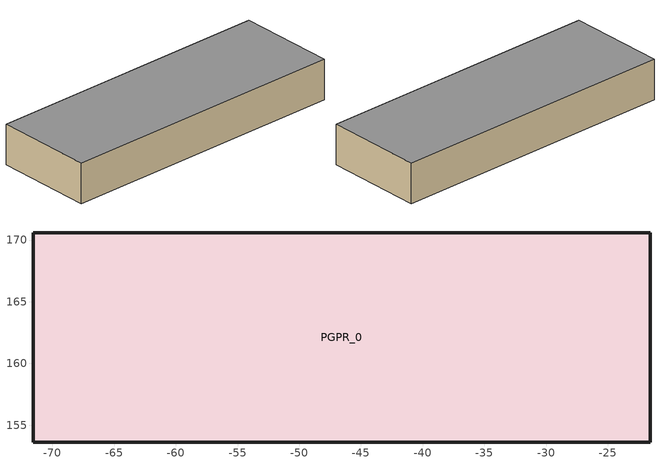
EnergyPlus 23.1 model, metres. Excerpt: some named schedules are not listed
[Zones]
PGPR_0
 floor ground (PGPR_0:f4UnderGroundSlabCF): -71.58,153.61 -71.58,170.61 -21.58,170.61 -21.58,153.61 z-8.68
 floor ground (PGPR_0:f5UnderGroundSlabCF): -71.58,153.61 -21.58,153.61 -21.58,170.61 -71.58,170.61 z-1.68
 wall ground (PGPR_0:f0UnderGroundWallCF): -71.58,153.61 -21.58,153.61 z-8.68:-1.68
 wall ground (PGPR_0:f1UnderGroundWallCF): -21.58,153.61 -21.58,170.61 z-8.68:-1.68
 wall ground (PGPR_0:f2UnderGroundWallCF): -21.58,170.61 -71.58,170.61 z-8.68:-1.68
 wall ground (PGPR_0:f3UnderGroundWallCF): -71.58,170.61 -71.58,153.61 z-8.68:-1.68
[Site:GroundTemperature:BuildingSurface]
18, 18, 18, 18, 18, 18, 18, 18, 18, 18, 18, 18
[Site:GroundReflectance]
0.2, 0.2, 0.2, 0.2, 0.2, 0.2, 0.2, 0.2, 0.2, 0.2, 0.2, 0.2
[Site:GroundReflectance:SnowModifier]
1, 1
[Site:WeatherStation]
Wind Sensor Height Above Ground {m}=10; Wind Speed Profile Exponent=0.22; Wind Speed Profile Boundary Layer Thickness {m}=370; Air Temperature Sensor Height Above Ground {m}=1.5
[SizingPeriod:WeatherFileConditionType] Use Weather File Daylight Saving Period=No; Use Weather File Rain and Snow Indicators=No
Name | Period Selection | Day Type
Extreme Summer Weather Period for Design | SummerExtreme | SummerDesignDay
Extreme Winter Weather Period for Design | WinterExtreme | WinterDesignDay
[Building]
Building: North Axis {deg}=0; Terrain=Suburbs; Loads Convergence Tolerance Value=0.04; Temperature Convergence Tolerance Value {deltaC}=0.25; Solar Distribution=FullExterior; Maximum Number of Warmup Days=30; Minimum Number of Warmup Days=7
[Construction:CfactorUndergroundWall]
PGPR_0:f0UnderGroundWallCF; PGPR_0:f1UnderGroundWallCF; PGPR_0:f2UnderGroundWallCF; PGPR_0:f3UnderGroundWallCF: 1.14, 7
[Construction:FfactorGroundFloor]
PGPR_0:f4UnderGroundSlabCF; PGPR_0:f5UnderGroundSlabCF: 0.73, 850, 134
[EnergyManagementSystem:Sensor] Output:Variable Index Key=Environment
Name | Output:Variable
OutdoorTemp | Site Outdoor Air Drybulb Temperature
OutdoorRelHumid | Site Outdoor Air Relative Humidity
[Zone]
PGPR_0: Rotation [deg]=0; Type=1; Multiplier=1; Volume [m3]=5950; Area [m2]=1700; Zone Inside Convection Algorithm=TARP; Zone Outside Convection Algorithm=DOE-2
[People]
People PGPR_0: Zone or ZoneList=PGPR_0; OccupancySchedule=ApartmentMidRise OCC_APT_SCH; Number of People Calculation Method=People/Area; PeopleDensity [person/m2]=0.073; Fraction Radiant=0.3; Sensible Heat Fraction=AUTOCALCULATE; Activity Level Schedule=PGPR_0PeopleActivity; Carbon Dioxide Generation Rate [m3/s-W]=3.82E-08; Enable ASHRAE 55 Comfort Warnings=No; Mean Radiant Temperature Calculation Type=ZoneAveraged; Work Efficiency Schedule=PGPR_0WorkEfficiency; Clothing Insulation Calculation Method=DynamicClothingModelASHRAE55; Air Velocity Schedule=AirSpeed 0; Thermal Comfort Model 1 Type=AdaptiveASH55; Thermal Comfort Model 2 Type=Pierce; Thermal Comfort Model 3 Type=Fanger
[ElectricEquipment]
PGPR_0 Equipment: Zone or ZoneList=PGPR_0; EquipmentAvailibilitySchedule=ApartmentMidRise EQP_APT_SCH; Design Level Calculation Method=Watts/Area; EquipmentPowerDensity [W/m2]=5.38; Fraction Latent=0; Fraction Radiant=.2; Fraction Lost=0
[Lights]
PGPR_0 General lighting: Zone or ZoneList=PGPR_0; LightsAvailibilitySchedule=ApartmentMidRise LTG_APT_SCH; Design Level Calculation Method=Watts/Area; LightingPowerDensity [W/m2]=5.38; Return Air Fraction=0; Fraction Radiant=.42; Fraction Visible=.18; Fraction Replaceable=1
[ZoneInfiltration:DesignFlowRate]
PGPR_0Infiltration: Zone or ZoneList=PGPR_0; Schedule=On; Design Flow Rate Calculation Method=Flow/ExteriorArea; Flow per Exterior Surface Area [m3/s-m2]=0.00056896; @PGPR_0-InfiltrationConstantCoefficient@=1; @PGPR_0-InfiltrationTemperatureCoefficient@=0; @PGPR_0-InfiltrationWindVelocityCoefficient@=0; @PGPR_0-InfiltrationWindVelocitySquaredCoefficient@=0
[Zone equipment]
PGPR_0: PGPR_0 Ideal Loads Air
[ZoneHVAC:IdealLoadsAirSystem]
PGPR_0 Ideal Loads Air: Maximum Heating Supply Air Temperature {C}=35; Minimum Cooling Supply Air Temperature {C}=12; Maximum Heating Supply Air Humidity Ratio {kgWater/kgDryAir}=0.01; Minimum Cooling Supply Air Humidity Ratio {kgWater/kgDryAir}=0.008; Heating Limit=LimitFlowRateAndCapacity; MaximumHeatingAirFlowRate [m3/s]=Autosize; MaximumSensibleHeatingCapacity [W]=Autosize; Cooling Limit=LimitFlowRateAndCapacity; MaximumCoolingAirFlowRate [m3/s]=Autosize; MaximumTotalCoolingCapacity [W]=Autosize; HeatingAvailabilitySchedule=Off; CoolingAvailabilitySchedule=CoolAvail_PGPR_0; Dehumidification Control Type=Humidistat; Humidification Control Type=Humidistat; Design Specification Outdoor Air Object=PGPR_0MinFreshAir; Demand Controlled Ventilation Type=OccupancySchedule; Outdoor Air Economizer Type=NoEconomizer; Heat Recovery Type=None; SensibleHeatRecoveryEffectiveness=0.7; LatentHeatRecoveryEffectiveness=0.65
[Sizing:Zone]
PGPR_0: Zone Cooling Design Supply Air Temperature Input Method=SupplyAirTemperature; Zone Cooling Design Supply Air Temperature {C}=12; Zone Heating Design Supply Air Temperature Input Method=SupplyAirTemperature; Zone Heating Design Supply Air Temperature {C}=35; Zone Cooling Design Supply Air Humidity Ratio {kgWater/kgDryAir}=0.009; Zone Heating Design Supply Air Humidity Ratio {kgWater/kgDryAir}=0.004; Design Specification Outdoor Air Object=PGPR_0MinFreshAir; Zone Heating Sizing Factor=1.15; Zone Cooling Sizing Factor=1.15; Cooling Design Air Flow Method=DesignDay; Heating Design Air Flow Method=DesignDay
[ZoneControl:Thermostat]
PGPR_0 Thermostat: Zone or ZoneList=PGPR_0; Control Type Schedule=PGPR_0_ZoneControlTypeSched; Control 1=Dual Setpoint - Zone PGPR_0
[ThermostatSetpoint:DualSetpoint]
Dual Setpoint - Zone PGPR_0: Heating Setpoint Temperature Schedule=PGPR_0Heating_SP_Sch; Cooling Setpoint Temperature Schedule=PGPR_0Cooling_SP_Sch
[DesignSpecification:OutdoorAir]
PGPR_0MinFreshAir: Outdoor Air Method=Sum; @PGPR_0-MinFreshAirPerson@ [m3/s-person]=0; @PGPR_0-MinFreshAirArea@ [m3/s-m2]=0; MechVentSchedule=AllOn
[Schedule:Constant]
On; AllOn: 1
Off; AirSpeed 0: 0
PGPR_0PeopleActivity: Any Number, 125.28
PGPR_0WorkEfficiency: Any Number, 0
PGPR_0Heating_SP_Sch: 20
PGPR_0Cooling_SP_Sch: 26
PGPR_0_ZoneControlTypeSched: 4
[Schedule:Day:Hourly]
fe21ae2a-573a-4dea-8d4e-e40d009b6d21: Fraction, 1, 1, 1, 1, 1, 1, 1, 0.85, 0.39, 0.25, 0.25, 0.25, 0.25, 0.25, 0.25, 0.25, 0.3, 0.52, 0.87, 0.87, 0.87, 1, 1, 1
19f61bd9-0ec3-48e3-83f9-aeca46be8bf7: Fraction, 0.011316, 0.011316, 0.011316, 0.011316, 0.0339481, 0.0735542, 0.0792122, 0.0735542, 0.0339481, 0.0226321, 0.0226321, 0.0226321, 0.0226321, 0.0226321, 0.0226321, 0.0396061, 0.0792122, 0.11316, 0.152766, 0.181056, 0.181056, 0.124476, 0.0678962, 0.0282901
a5c0b2b1-e3e4-40e0-8530-c138ddb1abe4: Fraction, 0.45, 0.41, 0.39, 0.38, 0.38, 0.43, 0.54, 0.65, 0.66, 0.67, 0.69, 0.7, 0.69, 0.66, 0.65, 0.68, 0.8, 1, 1, 0.93, 0.89, 0.85, 0.71, 0.58
[Schedule:Year]
ApartmentMidRise OCC_APT_SCH: Fraction, ApartmentMidRise OCC_APT_SCH_0, 1, 1, 1, 7, ApartmentMidRise OCC_APT_SCH_1, 1, 8, 1, 14, ApartmentMidRise OCC_APT_SCH_2, 1, 15, 1, 21, ApartmentMidRise OCC_APT_SCH_3, 1, 22, 1, 28, ApartmentMidRise OCC_APT_SCH_4, 1, 29, 2, 4, ApartmentMidRise OCC_APT_SCH_5, 2, 5, 2, 11, ApartmentMidRise OCC_APT_SCH_6, 2, 12, 2, 18, ApartmentMidRise OCC_APT_SCH_7, 2, 19, 2, 25, ApartmentMidRise OCC_APT_SCH_8, 2, 26, 3, 4, ApartmentMidRise OCC_APT_SCH_9, 3, 5, 3, 11, ApartmentMidRise OCC_APT_SCH_10, 3, 12, 3, 18, ApartmentMidRise OCC_APT_SCH_11, 3, 19, 3, 25, ApartmentMidRise OCC_APT_SCH_12, 3, 26, 4, 1, ApartmentMidRise OCC_APT_SCH_13, 4, 2, 4, 8, ApartmentMidRise OCC_APT_SCH_14, 4, 9, 4, 15, ApartmentMidRise OCC_APT_SCH_15, 4, 16, 4, 22, ApartmentMidRise OCC_APT_SCH_16, 4, 23, 4, 29, ApartmentMidRise OCC_APT_SCH_17, 4, 30, 5, 6, ApartmentMidRise OCC_APT_SCH_18, 5, 7, 5, 13, ApartmentMidRise OCC_APT_SCH_19, 5, 14, 5, 20, ApartmentMidRise OCC_APT_SCH_20, 5, 21, 5, 27, ApartmentMidRise OCC_APT_SCH_21, 5, 28, 6, 3, ApartmentMidRise OCC_APT_SCH_22, 6, 4, 6, 10, ApartmentMidRise OCC_APT_SCH_23, 6, 11, 6, 17, ApartmentMidRise OCC_APT_SCH_24, 6, 18, 6, 24, ApartmentMidRise OCC_APT_SCH_25, 6, 25, 7, 1, ApartmentMidRise OCC_APT_SCH_26, 7, 2, 7, 8, ApartmentMidRise OCC_APT_SCH_27, 7, 9, 7, 15, ApartmentMidRise OCC_APT_SCH_28, 7, 16, 7, 22, ApartmentMidRise OCC_APT_SCH_29, 7, 23, 7, 29, ApartmentMidRise OCC_APT_SCH_30, 7, 30, 8, 5, ApartmentMidRise OCC_APT_SCH_31, 8, 6, 8, 12, ApartmentMidRise OCC_APT_SCH_32, 8, 13, 8, 19, ApartmentMidRise OCC_APT_SCH_33, 8, 20, 8, 26, ApartmentMidRise OCC_APT_SCH_34, 8, 27, 9, 2, ApartmentMidRise OCC_APT_SCH_35, 9, 3, 9, 9, ApartmentMidRise OCC_APT_SCH_36, 9, 10, 9, 16, ApartmentMidRise OCC_APT_SCH_37, 9, 17, 9, 23, ApartmentMidRise OCC_APT_SCH_38, 9, 24, 9, 30, ApartmentMidRise OCC_APT_SCH_39, 10, 1, 10, 7, ApartmentMidRise OCC_APT_SCH_40, 10, 8, 10, 14, ApartmentMidRise OCC_APT_SCH_41, 10, 15, 10, 21, ApartmentMidRise OCC_APT_SCH_42, 10, 22, 10, 28, ApartmentMidRise OCC_APT_SCH_43, 10, 29, 11, 4, ApartmentMidRise OCC_APT_SCH_44, 11, 5, 11, 11, ApartmentMidRise OCC_APT_SCH_45, 11, 12, 11, 18, ApartmentMidRise OCC_APT_SCH_46, 11, 19, 11, 25, ApartmentMidRise OCC_APT_SCH_47, 11, 26, 12, 2, ApartmentMidRise OCC_APT_SCH_48, 12, 3, 12, 9, ApartmentMidRise OCC_APT_SCH_49, 12, 10, 12, 16, ApartmentMidRise OCC_APT_SCH_50, 12, 17, 12, 23, ApartmentMidRise OCC_APT_SCH_51, 12, 24, 12, 30, ApartmentMidRise OCC_APT_SCH_52, 12, 31, 12, 31
ApartmentMidRise LTG_APT_SCH: Fraction, ApartmentMidRise LTG_APT_SCH_0, 1, 1, 1, 7, ApartmentMidRise LTG_APT_SCH_1, 1, 8, 1, 14, ApartmentMidRise LTG_APT_SCH_2, 1, 15, 1, 21, ApartmentMidRise LTG_APT_SCH_3, 1, 22, 1, 28, ApartmentMidRise LTG_APT_SCH_4, 1, 29, 2, 4, ApartmentMidRise LTG_APT_SCH_5, 2, 5, 2, 11, ApartmentMidRise LTG_APT_SCH_6, 2, 12, 2, 18, ApartmentMidRise LTG_APT_SCH_7, 2, 19, 2, 25, ApartmentMidRise LTG_APT_SCH_8, 2, 26, 3, 4, ApartmentMidRise LTG_APT_SCH_9, 3, 5, 3, 11, ApartmentMidRise LTG_APT_SCH_10, 3, 12, 3, 18, ApartmentMidRise LTG_APT_SCH_11, 3, 19, 3, 25, ApartmentMidRise LTG_APT_SCH_12, 3, 26, 4, 1, ApartmentMidRise LTG_APT_SCH_13, 4, 2, 4, 8, ApartmentMidRise LTG_APT_SCH_14, 4, 9, 4, 15, ApartmentMidRise LTG_APT_SCH_15, 4, 16, 4, 22, ApartmentMidRise LTG_APT_SCH_16, 4, 23, 4, 29, ApartmentMidRise LTG_APT_SCH_17, 4, 30, 5, 6, ApartmentMidRise LTG_APT_SCH_18, 5, 7, 5, 13, ApartmentMidRise LTG_APT_SCH_19, 5, 14, 5, 20, ApartmentMidRise LTG_APT_SCH_20, 5, 21, 5, 27, ApartmentMidRise LTG_APT_SCH_21, 5, 28, 6, 3, ApartmentMidRise LTG_APT_SCH_22, 6, 4, 6, 10, ApartmentMidRise LTG_APT_SCH_23, 6, 11, 6, 17, ApartmentMidRise LTG_APT_SCH_24, 6, 18, 6, 24, ApartmentMidRise LTG_APT_SCH_25, 6, 25, 7, 1, ApartmentMidRise LTG_APT_SCH_26, 7, 2, 7, 8, ApartmentMidRise LTG_APT_SCH_27, 7, 9, 7, 15, ApartmentMidRise LTG_APT_SCH_28, 7, 16, 7, 22, ApartmentMidRise LTG_APT_SCH_29, 7, 23, 7, 29, ApartmentMidRise LTG_APT_SCH_30, 7, 30, 8, 5, ApartmentMidRise LTG_APT_SCH_31, 8, 6, 8, 12, ApartmentMidRise LTG_APT_SCH_32, 8, 13, 8, 19, ApartmentMidRise LTG_APT_SCH_33, 8, 20, 8, 26, ApartmentMidRise LTG_APT_SCH_34, 8, 27, 9, 2, ApartmentMidRise LTG_APT_SCH_35, 9, 3, 9, 9, ApartmentMidRise LTG_APT_SCH_36, 9, 10, 9, 16, ApartmentMidRise LTG_APT_SCH_37, 9, 17, 9, 23, ApartmentMidRise LTG_APT_SCH_38, 9, 24, 9, 30, ApartmentMidRise LTG_APT_SCH_39, 10, 1, 10, 7, ApartmentMidRise LTG_APT_SCH_40, 10, 8, 10, 14, ApartmentMidRise LTG_APT_SCH_41, 10, 15, 10, 21, ApartmentMidRise LTG_APT_SCH_42, 10, 22, 10, 28, ApartmentMidRise LTG_APT_SCH_43, 10, 29, 11, 4, ApartmentMidRise LTG_APT_SCH_44, 11, 5, 11, 11, ApartmentMidRise LTG_APT_SCH_45, 11, 12, 11, 18, ApartmentMidRise LTG_APT_SCH_46, 11, 19, 11, 25, ApartmentMidRise LTG_APT_SCH_47, 11, 26, 12, 2, ApartmentMidRise LTG_APT_SCH_48, 12, 3, 12, 9, ApartmentMidRise LTG_APT_SCH_49, 12, 10, 12, 16, ApartmentMidRise LTG_APT_SCH_50, 12, 17, 12, 23, ApartmentMidRise LTG_APT_SCH_51, 12, 24, 12, 30, ApartmentMidRise LTG_APT_SCH_52, 12, 31, 12, 31
ApartmentMidRise EQP_APT_SCH: Fraction, ApartmentMidRise EQP_APT_SCH_0, 1, 1, 1, 7, ApartmentMidRise EQP_APT_SCH_1, 1, 8, 1, 14, ApartmentMidRise EQP_APT_SCH_2, 1, 15, 1, 21, ApartmentMidRise EQP_APT_SCH_3, 1, 22, 1, 28, ApartmentMidRise EQP_APT_SCH_4, 1, 29, 2, 4, ApartmentMidRise EQP_APT_SCH_5, 2, 5, 2, 11, ApartmentMidRise EQP_APT_SCH_6, 2, 12, 2, 18, ApartmentMidRise EQP_APT_SCH_7, 2, 19, 2, 25, ApartmentMidRise EQP_APT_SCH_8, 2, 26, 3, 4, ApartmentMidRise EQP_APT_SCH_9, 3, 5, 3, 11, ApartmentMidRise EQP_APT_SCH_10, 3, 12, 3, 18, ApartmentMidRise EQP_APT_SCH_11, 3, 19, 3, 25, ApartmentMidRise EQP_APT_SCH_12, 3, 26, 4, 1, ApartmentMidRise EQP_APT_SCH_13, 4, 2, 4, 8, ApartmentMidRise EQP_APT_SCH_14, 4, 9, 4, 15, ApartmentMidRise EQP_APT_SCH_15, 4, 16, 4, 22, ApartmentMidRise EQP_APT_SCH_16, 4, 23, 4, 29, ApartmentMidRise EQP_APT_SCH_17, 4, 30, 5, 6, ApartmentMidRise EQP_APT_SCH_18, 5, 7, 5, 13, ApartmentMidRise EQP_APT_SCH_19, 5, 14, 5, 20, ApartmentMidRise EQP_APT_SCH_20, 5, 21, 5, 27, ApartmentMidRise EQP_APT_SCH_21, 5, 28, 6, 3, ApartmentMidRise EQP_APT_SCH_22, 6, 4, 6, 10, ApartmentMidRise EQP_APT_SCH_23, 6, 11, 6, 17, ApartmentMidRise EQP_APT_SCH_24, 6, 18, 6, 24, ApartmentMidRise EQP_APT_SCH_25, 6, 25, 7, 1, ApartmentMidRise EQP_APT_SCH_26, 7, 2, 7, 8, ApartmentMidRise EQP_APT_SCH_27, 7, 9, 7, 15, ApartmentMidRise EQP_APT_SCH_28, 7, 16, 7, 22, ApartmentMidRise EQP_APT_SCH_29, 7, 23, 7, 29, ApartmentMidRise EQP_APT_SCH_30, 7, 30, 8, 5, ApartmentMidRise EQP_APT_SCH_31, 8, 6, 8, 12, ApartmentMidRise EQP_APT_SCH_32, 8, 13, 8, 19, ApartmentMidRise EQP_APT_SCH_33, 8, 20, 8, 26, ApartmentMidRise EQP_APT_SCH_34, 8, 27, 9, 2, ApartmentMidRise EQP_APT_SCH_35, 9, 3, 9, 9, ApartmentMidRise EQP_APT_SCH_36, 9, 10, 9, 16, ApartmentMidRise EQP_APT_SCH_37, 9, 17, 9, 23, ApartmentMidRise EQP_APT_SCH_38, 9, 24, 9, 30, ApartmentMidRise EQP_APT_SCH_39, 10, 1, 10, 7, ApartmentMidRise EQP_APT_SCH_40, 10, 8, 10, 14, ApartmentMidRise EQP_APT_SCH_41, 10, 15, 10, 21, ApartmentMidRise EQP_APT_SCH_42, 10, 22, 10, 28, ApartmentMidRise EQP_APT_SCH_43, 10, 29, 11, 4, ApartmentMidRise EQP_APT_SCH_44, 11, 5, 11, 11, ApartmentMidRise EQP_APT_SCH_45, 11, 12, 11, 18, ApartmentMidRise EQP_APT_SCH_46, 11, 19, 11, 25, ApartmentMidRise EQP_APT_SCH_47, 11, 26, 12, 2, ApartmentMidRise EQP_APT_SCH_48, 12, 3, 12, 9, ApartmentMidRise EQP_APT_SCH_49, 12, 10, 12, 16, ApartmentMidRise EQP_APT_SCH_50, 12, 17, 12, 23, ApartmentMidRise EQP_APT_SCH_51, 12, 24, 12, 30, ApartmentMidRise EQP_APT_SCH_52, 12, 31, 12, 31
CoolAvail_PGPR_0: Fraction, CoolAvail_PGPR_0_0, 1, 1, 1, 7, CoolAvail_PGPR_0_1, 1, 8, 1, 14, CoolAvail_PGPR_0_2, 1, 15, 1, 21, CoolAvail_PGPR_0_3, 1, 22, 1, 28, CoolAvail_PGPR_0_4, 1, 29, 2, 4, CoolAvail_PGPR_0_5, 2, 5, 2, 11, CoolAvail_PGPR_0_6, 2, 12, 2, 18, CoolAvail_PGPR_0_7, 2, 19, 2, 25, CoolAvail_PGPR_0_8, 2, 26, 3, 4, CoolAvail_PGPR_0_9, 3, 5, 3, 11, CoolAvail_PGPR_0_10, 3, 12, 3, 18, CoolAvail_PGPR_0_11, 3, 19, 3, 25, CoolAvail_PGPR_0_12, 3, 26, 4, 1, CoolAvail_PGPR_0_13, 4, 2, 4, 8, CoolAvail_PGPR_0_14, 4, 9, 4, 15, CoolAvail_PGPR_0_15, 4, 16, 4, 22, CoolAvail_PGPR_0_16, 4, 23, 4, 29, CoolAvail_PGPR_0_17, 4, 30, 5, 6, CoolAvail_PGPR_0_18, 5, 7, 5, 13, CoolAvail_PGPR_0_19, 5, 14, 5, 20, CoolAvail_PGPR_0_20, 5, 21, 5, 27, CoolAvail_PGPR_0_21, 5, 28, 6, 3, CoolAvail_PGPR_0_22, 6, 4, 6, 10, CoolAvail_PGPR_0_23, 6, 11, 6, 17, CoolAvail_PGPR_0_24, 6, 18, 6, 24, CoolAvail_PGPR_0_25, 6, 25, 7, 1, CoolAvail_PGPR_0_26, 7, 2, 7, 8, CoolAvail_PGPR_0_27, 7, 9, 7, 15, CoolAvail_PGPR_0_28, 7, 16, 7, 22, CoolAvail_PGPR_0_29, 7, 23, 7, 29, CoolAvail_PGPR_0_30, 7, 30, 8, 5, CoolAvail_PGPR_0_31, 8, 6, 8, 12, CoolAvail_PGPR_0_32, 8, 13, 8, 19, CoolAvail_PGPR_0_33, 8, 20, 8, 26, CoolAvail_PGPR_0_34, 8, 27, 9, 2, CoolAvail_PGPR_0_35, 9, 3, 9, 9, CoolAvail_PGPR_0_36, 9, 10, 9, 16, CoolAvail_PGPR_0_37, 9, 17, 9, 23, CoolAvail_PGPR_0_38, 9, 24, 9, 30, CoolAvail_PGPR_0_39, 10, 1, 10, 7, CoolAvail_PGPR_0_40, 10, 8, 10, 14, CoolAvail_PGPR_0_41, 10, 15, 10, 21, CoolAvail_PGPR_0_42, 10, 22, 10, 28, CoolAvail_PGPR_0_43, 10, 29, 11, 4, CoolAvail_PGPR_0_44, 11, 5, 11, 11, CoolAvail_PGPR_0_45, 11, 12, 11, 18, CoolAvail_PGPR_0_46, 11, 19, 11, 25, CoolAvail_PGPR_0_47, 11, 26, 12, 2, CoolAvail_PGPR_0_48, 12, 3, 12, 9, CoolAvail_PGPR_0_49, 12, 10, 12, 16, CoolAvail_PGPR_0_50, 12, 17, 12, 23, CoolAvail_PGPR_0_51, 12, 24, 12, 30, CoolAvail_PGPR_0_52, 12, 31, 12, 31
[Schedule:Week:Daily]
ApartmentMidRise OCC_APT_SCH_0; ApartmentMidRise OCC_APT_SCH_1; ApartmentMidRise OCC_APT_SCH_2; ApartmentMidRise OCC_APT_SCH_3; ApartmentMidRise OCC_APT_SCH_4; ApartmentMidRise OCC_APT_SCH_5; ApartmentMidRise OCC_APT_SCH_6; ApartmentMidRise OCC_APT_SCH_7; ApartmentMidRise OCC_APT_SCH_8; ApartmentMidRise OCC_APT_SCH_9; ApartmentMidRise OCC_APT_SCH_10; ApartmentMidRise OCC_APT_SCH_11; ApartmentMidRise OCC_APT_SCH_12; ApartmentMidRise OCC_APT_SCH_13; ApartmentMidRise OCC_APT_SCH_14; ApartmentMidRise OCC_APT_SCH_15; ApartmentMidRise OCC_APT_SCH_16; ApartmentMidRise OCC_APT_SCH_17; ApartmentMidRise OCC_APT_SCH_18; ApartmentMidRise OCC_APT_SCH_19; ApartmentMidRise OCC_APT_SCH_20; ApartmentMidRise OCC_APT_SCH_21; ApartmentMidRise OCC_APT_SCH_22; ApartmentMidRise OCC_APT_SCH_23; ApartmentMidRise OCC_APT_SCH_24; ApartmentMidRise OCC_APT_SCH_25; ApartmentMidRise OCC_APT_SCH_26; ApartmentMidRise OCC_APT_SCH_27; ApartmentMidRise OCC_APT_SCH_28; ApartmentMidRise OCC_APT_SCH_29; ApartmentMidRise OCC_APT_SCH_30; ApartmentMidRise OCC_APT_SCH_31; ApartmentMidRise OCC_APT_SCH_32; ApartmentMidRise OCC_APT_SCH_33; ApartmentMidRise OCC_APT_SCH_34; ApartmentMidRise OCC_APT_SCH_35; ApartmentMidRise OCC_APT_SCH_36; ApartmentMidRise OCC_APT_SCH_37; ApartmentMidRise OCC_APT_SCH_38; ApartmentMidRise OCC_APT_SCH_39; ApartmentMidRise OCC_APT_SCH_40; ApartmentMidRise OCC_APT_SCH_41; ApartmentMidRise OCC_APT_SCH_42; ApartmentMidRise OCC_APT_SCH_43; ApartmentMidRise OCC_APT_SCH_44; ApartmentMidRise OCC_APT_SCH_45; ApartmentMidRise OCC_APT_SCH_46; ApartmentMidRise OCC_APT_SCH_47; ApartmentMidRise OCC_APT_SCH_48; ApartmentMidRise OCC_APT_SCH_49; ApartmentMidRise OCC_APT_SCH_50; ApartmentMidRise OCC_APT_SCH_51; ApartmentMidRise OCC_APT_SCH_52: fe21ae2a-573a-4dea-8d4e-e40d009b6d21, fe21ae2a-573a-4dea-8d4e-e40d009b6d21, fe21ae2a-573a-4dea-8d4e-e40d009b6d21, fe21ae2a-573a-4dea-8d4e-e40d009b6d21, fe21ae2a-573a-4dea-8d4e-e40d009b6d21, fe21ae2a-573a-4dea-8d4e-e40d009b6d21, fe21ae2a-573a-4dea-8d4e-e40d009b6d21, fe21ae2a-573a-4dea-8d4e-e40d009b6d21, fe21ae2a-573a-4dea-8d4e-e40d009b6d21, fe21ae2a-573a-4dea-8d4e-e40d009b6d21, fe21ae2a-573a-4dea-8d4e-e40d009b6d21, fe21ae2a-573a-4dea-8d4e-e40d009b6d21
ApartmentMidRise LTG_APT_SCH_0; ApartmentMidRise LTG_APT_SCH_1; ApartmentMidRise LTG_APT_SCH_2; ApartmentMidRise LTG_APT_SCH_3; ApartmentMidRise LTG_APT_SCH_4; ApartmentMidRise LTG_APT_SCH_5; ApartmentMidRise LTG_APT_SCH_6; ApartmentMidRise LTG_APT_SCH_7; ApartmentMidRise LTG_APT_SCH_8; ApartmentMidRise LTG_APT_SCH_9; ApartmentMidRise LTG_APT_SCH_10; ApartmentMidRise LTG_APT_SCH_11; ApartmentMidRise LTG_APT_SCH_12; ApartmentMidRise LTG_APT_SCH_13; ApartmentMidRise LTG_APT_SCH_14; ApartmentMidRise LTG_APT_SCH_15; ApartmentMidRise LTG_APT_SCH_16; ApartmentMidRise LTG_APT_SCH_17; ApartmentMidRise LTG_APT_SCH_18; ApartmentMidRise LTG_APT_SCH_19; ApartmentMidRise LTG_APT_SCH_20; ApartmentMidRise LTG_APT_SCH_21; ApartmentMidRise LTG_APT_SCH_22; ApartmentMidRise LTG_APT_SCH_23; ApartmentMidRise LTG_APT_SCH_24; ApartmentMidRise LTG_APT_SCH_25; ApartmentMidRise LTG_APT_SCH_26; ApartmentMidRise LTG_APT_SCH_27; ApartmentMidRise LTG_APT_SCH_28; ApartmentMidRise LTG_APT_SCH_29; ApartmentMidRise LTG_APT_SCH_30; ApartmentMidRise LTG_APT_SCH_31; ApartmentMidRise LTG_APT_SCH_32; ApartmentMidRise LTG_APT_SCH_33; ApartmentMidRise LTG_APT_SCH_34; ApartmentMidRise LTG_APT_SCH_35; ApartmentMidRise LTG_APT_SCH_36; ApartmentMidRise LTG_APT_SCH_37; ApartmentMidRise LTG_APT_SCH_38; ApartmentMidRise LTG_APT_SCH_39; ApartmentMidRise LTG_APT_SCH_40; ApartmentMidRise LTG_APT_SCH_41; ApartmentMidRise LTG_APT_SCH_42; ApartmentMidRise LTG_APT_SCH_43; ApartmentMidRise LTG_APT_SCH_44; ApartmentMidRise LTG_APT_SCH_45; ApartmentMidRise LTG_APT_SCH_46; ApartmentMidRise LTG_APT_SCH_47; ApartmentMidRise LTG_APT_SCH_48; ApartmentMidRise LTG_APT_SCH_49; ApartmentMidRise LTG_APT_SCH_50; ApartmentMidRise LTG_APT_SCH_51; ApartmentMidRise LTG_APT_SCH_52: 19f61bd9-0ec3-48e3-83f9-aeca46be8bf7, 19f61bd9-0ec3-48e3-83f9-aeca46be8bf7, 19f61bd9-0ec3-48e3-83f9-aeca46be8bf7, 19f61bd9-0ec3-48e3-83f9-aeca46be8bf7, 19f61bd9-0ec3-48e3-83f9-aeca46be8bf7, 19f61bd9-0ec3-48e3-83f9-aeca46be8bf7, 19f61bd9-0ec3-48e3-83f9-aeca46be8bf7, 19f61bd9-0ec3-48e3-83f9-aeca46be8bf7, 19f61bd9-0ec3-48e3-83f9-aeca46be8bf7, 19f61bd9-0ec3-48e3-83f9-aeca46be8bf7, 19f61bd9-0ec3-48e3-83f9-aeca46be8bf7, 19f61bd9-0ec3-48e3-83f9-aeca46be8bf7
ApartmentMidRise EQP_APT_SCH_0; ApartmentMidRise EQP_APT_SCH_1; ApartmentMidRise EQP_APT_SCH_2; ApartmentMidRise EQP_APT_SCH_3; ApartmentMidRise EQP_APT_SCH_4; ApartmentMidRise EQP_APT_SCH_5; ApartmentMidRise EQP_APT_SCH_6; ApartmentMidRise EQP_APT_SCH_7; ApartmentMidRise EQP_APT_SCH_8; ApartmentMidRise EQP_APT_SCH_9; ApartmentMidRise EQP_APT_SCH_10; ApartmentMidRise EQP_APT_SCH_11; ApartmentMidRise EQP_APT_SCH_12; ApartmentMidRise EQP_APT_SCH_13; ApartmentMidRise EQP_APT_SCH_14; ApartmentMidRise EQP_APT_SCH_15; ApartmentMidRise EQP_APT_SCH_16; ApartmentMidRise EQP_APT_SCH_17; ApartmentMidRise EQP_APT_SCH_18; ApartmentMidRise EQP_APT_SCH_19; ApartmentMidRise EQP_APT_SCH_20; ApartmentMidRise EQP_APT_SCH_21; ApartmentMidRise EQP_APT_SCH_22; ApartmentMidRise EQP_APT_SCH_23; ApartmentMidRise EQP_APT_SCH_24; ApartmentMidRise EQP_APT_SCH_25; ApartmentMidRise EQP_APT_SCH_26; ApartmentMidRise EQP_APT_SCH_27; ApartmentMidRise EQP_APT_SCH_28; ApartmentMidRise EQP_APT_SCH_29; ApartmentMidRise EQP_APT_SCH_30; ApartmentMidRise EQP_APT_SCH_31; ApartmentMidRise EQP_APT_SCH_32; ApartmentMidRise EQP_APT_SCH_33; ApartmentMidRise EQP_APT_SCH_34; ApartmentMidRise EQP_APT_SCH_35; ApartmentMidRise EQP_APT_SCH_36; ApartmentMidRise EQP_APT_SCH_37; ApartmentMidRise EQP_APT_SCH_38; ApartmentMidRise EQP_APT_SCH_39; ApartmentMidRise EQP_APT_SCH_40; ApartmentMidRise EQP_APT_SCH_41; ApartmentMidRise EQP_APT_SCH_42; ApartmentMidRise EQP_APT_SCH_43; ApartmentMidRise EQP_APT_SCH_44; ApartmentMidRise EQP_APT_SCH_45; ApartmentMidRise EQP_APT_SCH_46; ApartmentMidRise EQP_APT_SCH_47; ApartmentMidRise EQP_APT_SCH_48; ApartmentMidRise EQP_APT_SCH_49; ApartmentMidRise EQP_APT_SCH_50; ApartmentMidRise EQP_APT_SCH_51; ApartmentMidRise EQP_APT_SCH_52: a5c0b2b1-e3e4-40e0-8530-c138ddb1abe4, a5c0b2b1-e3e4-40e0-8530-c138ddb1abe4, a5c0b2b1-e3e4-40e0-8530-c138ddb1abe4, a5c0b2b1-e3e4-40e0-8530-c138ddb1abe4, a5c0b2b1-e3e4-40e0-8530-c138ddb1abe4, a5c0b2b1-e3e4-40e0-8530-c138ddb1abe4, a5c0b2b1-e3e4-40e0-8530-c138ddb1abe4, a5c0b2b1-e3e4-40e0-8530-c138ddb1abe4, a5c0b2b1-e3e4-40e0-8530-c138ddb1abe4, a5c0b2b1-e3e4-40e0-8530-c138ddb1abe4, a5c0b2b1-e3e4-40e0-8530-c138ddb1abe4, a5c0b2b1-e3e4-40e0-8530-c138ddb1abe4
CoolAvail_PGPR_0_0: 4b423881-03c5-45ed-be28-4fc4b214d6de, d9dcf79c-9fc7-427b-8721-aed9b2591ced, 5686eefd-c715-4fdf-b219-11ba50e29104, 43e6c533-6fa9-42e1-8b86-f3a8d1e46e10, 9f3f568a-9cea-4cc3-9587-82a2b19e0e78, a636e57c-b6ae-441f-b8a6-bf08c619cc23, 0a6b56f1-1835-4374-ab66-41921d37e096, 4b423881-03c5-45ed-be28-4fc4b214d6de, 4b423881-03c5-45ed-be28-4fc4b214d6de, 4b423881-03c5-45ed-be28-4fc4b214d6de, 4b423881-03c5-45ed-be28-4fc4b214d6de, 4b423881-03c5-45ed-be28-4fc4b214d6de
CoolAvail_PGPR_0_1: 1f39d808-1290-4ecc-a868-a539735284be, 6f4154da-c2c2-4159-a329-f49b4096ff57, aac6a2fd-f64c-43fe-aff8-6f1a6281a74b, 19b254e6-2049-4779-9656-3da30fe27aa7, 2cb1d936-3531-426a-96ba-83971fe7372c, 0ff9e441-83f1-4516-bd27-9345eecf389f, c92b1314-225b-411d-8e86-f078296afa96, 1f39d808-1290-4ecc-a868-a539735284be, 1f39d808-1290-4ecc-a868-a539735284be, 1f39d808-1290-4ecc-a868-a539735284be, 1f39d808-1290-4ecc-a868-a539735284be, 1f39d808-1290-4ecc-a868-a539735284be
CoolAvail_PGPR_0_2: 7514fa94-1bd9-4fde-b4ac-1ecae34da557, 5edb08f2-004b-4e5c-83a2-84af46203388, 2cb1d936-3531-426a-96ba-83971fe7372c, 9d676816-8ac3-4a6c-b4ae-b580548f3d32, d9dcf79c-9fc7-427b-8721-aed9b2591ced, a1c94a3b-5b4c-497d-8171-e71f2c89bf28, 8e100745-4709-43c1-9ff5-b307ad366b61, 7514fa94-1bd9-4fde-b4ac-1ecae34da557, 7514fa94-1bd9-4fde-b4ac-1ecae34da557, 7514fa94-1bd9-4fde-b4ac-1ecae34da557, 7514fa94-1bd9-4fde-b4ac-1ecae34da557, 7514fa94-1bd9-4fde-b4ac-1ecae34da557
CoolAvail_PGPR_0_3: 268fe73f-0053-4195-a365-0f15f52e541e, a85c522d-1f5d-414f-be09-b8cc9f395edd, 22dba5ee-dbc3-4920-aa81-02877e39dabb, 265ff681-b13e-4d25-a62c-134c5617d6b5, b893c558-f4fa-46e3-a2aa-a91d0455c293, 4b423881-03c5-45ed-be28-4fc4b214d6de, 38071468-b3c8-45d1-aee2-aecb90c553fe, 268fe73f-0053-4195-a365-0f15f52e541e, 268fe73f-0053-4195-a365-0f15f52e541e, 268fe73f-0053-4195-a365-0f15f52e541e, 268fe73f-0053-4195-a365-0f15f52e541e, 268fe73f-0053-4195-a365-0f15f52e541e
CoolAvail_PGPR_0_4: 1b35e25a-1591-48b1-886d-3c8d5dcee371, 2ff3a54e-393b-40f1-ba77-98b22226006d, 721b6a15-ba31-45d3-adb2-41ba24d08793, 254748f8-b8cf-4db8-9814-152fba9e3bd2, 938d63dd-be40-4aa3-ae10-7a1ea8b40ba3, 975b63b8-5973-4cfe-b9af-2590ea0b7ae1, 2ff3a54e-393b-40f1-ba77-98b22226006d, 1b35e25a-1591-48b1-886d-3c8d5dcee371, 1b35e25a-1591-48b1-886d-3c8d5dcee371, 1b35e25a-1591-48b1-886d-3c8d5dcee371, 1b35e25a-1591-48b1-886d-3c8d5dcee371, 1b35e25a-1591-48b1-886d-3c8d5dcee371
CoolAvail_PGPR_0_5: fb907c3f-6f21-44bb-b5fd-77a02b6b7876, 1b83f378-566c-4933-b3a4-a1ff4510e3c0, 9daa6118-ca0e-469b-863d-27e508346e94, 7bfb3815-d023-47ac-b753-82632ab5d8a8, f8c7effe-b6d6-4f5c-b6ed-7c3f7907b267, f5271a81-bf86-437f-8c66-8e0db3834bd2, 9cd5e53a-2855-455a-a486-3c73111fefb1, fb907c3f-6f21-44bb-b5fd-77a02b6b7876, fb907c3f-6f21-44bb-b5fd-77a02b6b7876, fb907c3f-6f21-44bb-b5fd-77a02b6b7876, fb907c3f-6f21-44bb-b5fd-77a02b6b7876, fb907c3f-6f21-44bb-b5fd-77a02b6b7876
CoolAvail_PGPR_0_6: 4f4bb8d3-6afb-4b27-ab01-8712506b34d7, 9135d916-b9d1-4d63-9b18-6bfe89fc3462, 4c233475-0e60-44b9-9878-4242c3b25d12, f3368dab-ca4c-475c-97cc-3f2d8ff3b5d8, 0b20c6a8-82a5-4436-9b3a-ff2cc0196985, e96a8587-59e7-417d-a357-29280e458f88, 167243c0-d6b9-4395-961c-05c7494a644d, 4f4bb8d3-6afb-4b27-ab01-8712506b34d7, 4f4bb8d3-6afb-4b27-ab01-8712506b34d7, 4f4bb8d3-6afb-4b27-ab01-8712506b34d7, 4f4bb8d3-6afb-4b27-ab01-8712506b34d7, 4f4bb8d3-6afb-4b27-ab01-8712506b34d7
CoolAvail_PGPR_0_7: 102a4315-e03d-41a6-a982-1b91aa7a23a7, 595c21f7-c735-4922-994c-f3ed76335788, 615e00b2-cfc6-45e2-8701-90e21cb85a80, 538b204b-2738-484d-9132-c5606f38bc36, 6d3dc971-355d-4fa4-a2e9-d7037b7e60ad, 4bb823c3-0117-4572-9646-ca34f991e531, dd0faab3-c5dc-455c-b7da-31d139a78f86, 102a4315-e03d-41a6-a982-1b91aa7a23a7, 102a4315-e03d-41a6-a982-1b91aa7a23a7, 102a4315-e03d-41a6-a982-1b91aa7a23a7, 102a4315-e03d-41a6-a982-1b91aa7a23a7, 102a4315-e03d-41a6-a982-1b91aa7a23a7
CoolAvail_PGPR_0_8: 10923d09-9733-415a-b180-cc482b0420a8, 68b6b845-b2a9-4584-aad0-ced59bb5f3cd, 608f1551-88ad-49e6-b78b-6e2298023551, ea403f39-8fee-4a0b-a450-cbd75fcae571, 77c4b9ff-531c-49ff-8175-582189cf1acc, d1f378ad-e074-4f91-99be-040b48c3187a, f8f9e8d6-3785-418d-88df-0344d3b8d9d0, 10923d09-9733-415a-b180-cc482b0420a8, 10923d09-9733-415a-b180-cc482b0420a8, 10923d09-9733-415a-b180-cc482b0420a8, 10923d09-9733-415a-b180-cc482b0420a8, 10923d09-9733-415a-b180-cc482b0420a8
CoolAvail_PGPR_0_9: d1bfe004-6a26-4a5d-945f-b3f82b9e8d22, 29b57927-4009-496e-81ac-ec494aea4c47, f8f9e8d6-3785-418d-88df-0344d3b8d9d0, e5235b95-c2f8-4f38-95af-b7261fb12d3d, d7dc4451-f64a-4145-b2e2-11d6cc127707, d20f0463-fa8d-40f1-a171-c0841f544175, 5f620b82-c7dc-4085-ae03-0facd7c8ad80, d1bfe004-6a26-4a5d-945f-b3f82b9e8d22, d1bfe004-6a26-4a5d-945f-b3f82b9e8d22, d1bfe004-6a26-4a5d-945f-b3f82b9e8d22, d1bfe004-6a26-4a5d-945f-b3f82b9e8d22, d1bfe004-6a26-4a5d-945f-b3f82b9e8d22
CoolAvail_PGPR_0_10: 5498eb8c-ab8e-4cdc-adcf-004aa2e0be7e, f8f9e8d6-3785-418d-88df-0344d3b8d9d0, 8b03ab36-f7f7-47dc-ab61-507450c9b048, af18b76d-445f-40e3-9107-3aef00735450, 3a65a25f-9210-4485-a318-11c298935ed2, c9e1564d-0808-4204-ad1e-7c4d568b506c, 6481fa83-8756-4034-80a4-720003e12866, 5498eb8c-ab8e-4cdc-adcf-004aa2e0be7e, 5498eb8c-ab8e-4cdc-adcf-004aa2e0be7e, 5498eb8c-ab8e-4cdc-adcf-004aa2e0be7e, 5498eb8c-ab8e-4cdc-adcf-004aa2e0be7e, 5498eb8c-ab8e-4cdc-adcf-004aa2e0be7e
CoolAvail_PGPR_0_11: f8f9e8d6-3785-418d-88df-0344d3b8d9d0, 5f15098d-22b8-470c-8db3-f4f6d394945a, f50323f8-52d8-4e8b-a682-7733ce9e9aba, 150a1ff0-c662-4d2a-9222-2521a3141b53, 0d5fc211-995c-4405-9639-022727eb037f, 89220886-dddf-4222-ad3a-1b938d28894c, a515e066-391f-42a3-8763-dd935cd6fd7d, f8f9e8d6-3785-418d-88df-0344d3b8d9d0, f8f9e8d6-3785-418d-88df-0344d3b8d9d0, f8f9e8d6-3785-418d-88df-0344d3b8d9d0, f8f9e8d6-3785-418d-88df-0344d3b8d9d0, f8f9e8d6-3785-418d-88df-0344d3b8d9d0
CoolAvail_PGPR_0_12: b2c55090-704e-4ab6-b96f-41a370d7e207, 7f4f3e94-be70-4c54-a978-02872ac8a73b, 00f9da2b-0396-442f-9a1e-3981f69b7067, cbe0bc12-091c-4a4d-95a7-e092efacdb34, acd8af5c-d7fc-4658-8dc6-4fac3b3fdb2f, 16b90982-b65f-4b34-aa4b-3d23074a491c, 9ac76846-8afe-459c-8ce4-5cd0b9b1b4aa, b2c55090-704e-4ab6-b96f-41a370d7e207, b2c55090-704e-4ab6-b96f-41a370d7e207, b2c55090-704e-4ab6-b96f-41a370d7e207, b2c55090-704e-4ab6-b96f-41a370d7e207, b2c55090-704e-4ab6-b96f-41a370d7e207
CoolAvail_PGPR_0_13: 25743c8d-98df-4bf6-aaa6-2a4d91e064f6, 15f36d6a-5632-49b6-822e-39c30ca657d3, ea26de50-ec7e-40ae-8c18-b1771b2aae8f, 7ef36c62-d61c-4133-830e-d9a316a81cf4, 24c1d4d4-9c7f-4039-80be-6e60d7f79b7a, 4f660577-d839-431d-9f2a-b50780fe7abf, a80e22af-b794-49f5-a719-907025459a9d, 25743c8d-98df-4bf6-aaa6-2a4d91e064f6, 25743c8d-98df-4bf6-aaa6-2a4d91e064f6, 25743c8d-98df-4bf6-aaa6-2a4d91e064f6, 25743c8d-98df-4bf6-aaa6-2a4d91e064f6, 25743c8d-98df-4bf6-aaa6-2a4d91e064f6
CoolAvail_PGPR_0_14: c4ad8f42-1ebb-4d66-b130-f4d00a4ec597, d3b708f1-da1d-4c15-9cce-67e1453a7163, a487c2ef-e8be-4881-a45c-798192ff0b09, 49d44464-4caf-4254-b0fd-5ec1e70a12cb, fcc96758-d674-4380-ab4f-95f29bdbed7f, fc564dab-8732-4c09-b968-0ecc5cb4e402, 5a106c0b-55eb-41ca-b072-1c534cfae676, c4ad8f42-1ebb-4d66-b130-f4d00a4ec597, c4ad8f42-1ebb-4d66-b130-f4d00a4ec597, c4ad8f42-1ebb-4d66-b130-f4d00a4ec597, c4ad8f42-1ebb-4d66-b130-f4d00a4ec597, c4ad8f42-1ebb-4d66-b130-f4d00a4ec597
CoolAvail_PGPR_0_15: c26745b1-3d78-4398-b57f-ac88989129e7, 5dcfddaa-d6df-49e3-86db-44b798bef0ac, ac495df5-bdeb-4d2c-a806-4009e1d5c5c1, 53d6a26e-696f-4037-970f-a828511ad5cd, 3e03224c-85ce-477e-aa7c-0c7cfe76afc2, ff7f5657-a2b4-44aa-84e3-2dbc62f8aee0, 12784165-bf48-4a67-abfc-484afee5eeb1, c26745b1-3d78-4398-b57f-ac88989129e7, c26745b1-3d78-4398-b57f-ac88989129e7, c26745b1-3d78-4398-b57f-ac88989129e7, c26745b1-3d78-4398-b57f-ac88989129e7, c26745b1-3d78-4398-b57f-ac88989129e7
CoolAvail_PGPR_0_16: e0e08869-5634-4dae-a5fc-255d7a0d929a, d3f29522-0a00-4572-8c8e-24a091397056, de932412-5324-46f1-b662-4a20d6b03142, 428b496f-aa10-4199-a679-54d118e6036d, ec9d3b15-da6a-4eca-9426-4658412a4478, 04dc89fe-9f93-4ae4-b0fe-4335d82fff21, 87cb13b6-e415-4d74-bd48-b75b84703a8c, e0e08869-5634-4dae-a5fc-255d7a0d929a, e0e08869-5634-4dae-a5fc-255d7a0d929a, e0e08869-5634-4dae-a5fc-255d7a0d929a, e0e08869-5634-4dae-a5fc-255d7a0d929a, e0e08869-5634-4dae-a5fc-255d7a0d929a
CoolAvail_PGPR_0_17: 37baeec7-4386-4af8-9476-8c8170673850, 6f84dd32-5ff8-42e3-93f1-95c26bcee0b4, d744ac31-f65a-4fa6-8ebd-f02e83bb5772, 816b8938-fc55-4ccb-94e9-46874070c0df, 63a9c947-ccab-4db9-bbf5-93fec33ead4b, e2cea53a-27f6-4c58-8ba9-56ffacc847c9, 82eac794-70f8-430e-bf10-ffc1cbace4a8, 37baeec7-4386-4af8-9476-8c8170673850, 37baeec7-4386-4af8-9476-8c8170673850, 37baeec7-4386-4af8-9476-8c8170673850, 37baeec7-4386-4af8-9476-8c8170673850, 37baeec7-4386-4af8-9476-8c8170673850
CoolAvail_PGPR_0_18: 54e49f5b-593e-4d8c-885e-57bd4788158d, 5f66b03a-6e37-4e5a-bd90-248065f8e52d, 7541b643-ce07-4767-abb6-1bebbe27d1db, 54e49f5b-593e-4d8c-885e-57bd4788158d, ad09d7ec-5b90-485c-94ca-2581b725b34a, aea32789-4f34-4312-b04a-95d18f8baf07, 03c852e6-2ed5-4915-87aa-77f72ff10b00, 54e49f5b-593e-4d8c-885e-57bd4788158d, 54e49f5b-593e-4d8c-885e-57bd4788158d, 54e49f5b-593e-4d8c-885e-57bd4788158d, 54e49f5b-593e-4d8c-885e-57bd4788158d, 54e49f5b-593e-4d8c-885e-57bd4788158d
CoolAvail_PGPR_0_19: 6543cc43-2e04-44e9-8e2e-a805eb3661fa, 2bfec88a-6984-48cc-bf28-4a9e8056b79b, fd414e2c-75d4-4c32-83fc-4272a7bde156, f2ce880f-6885-4c88-877b-562766da01ad, 33e99e92-674f-45f8-a587-548818bbf615, c7efda73-e163-4c59-9bf5-ba7e7c0e4e16, 5fa06fdf-763b-4d7c-b8b2-7de05fd0b310, 6543cc43-2e04-44e9-8e2e-a805eb3661fa, 6543cc43-2e04-44e9-8e2e-a805eb3661fa, 6543cc43-2e04-44e9-8e2e-a805eb3661fa, 6543cc43-2e04-44e9-8e2e-a805eb3661fa, 6543cc43-2e04-44e9-8e2e-a805eb3661fa
CoolAvail_PGPR_0_20: f906869d-0c63-4801-97d7-2f6fdf00eec3, 22550311-a193-4410-aea7-402e6c23fc5d, 6543cc43-2e04-44e9-8e2e-a805eb3661fa, 44a67dcf-cdc8-4a56-b3c3-fe79b0470d3c, 88d90773-d2a7-4458-a5cf-2ae1ce0950cd, 79816bb4-b13d-4e50-9334-50d981e2fa65, 29cdb66d-2179-4996-814a-078b9e027e0c, f906869d-0c63-4801-97d7-2f6fdf00eec3, f906869d-0c63-4801-97d7-2f6fdf00eec3, f906869d-0c63-4801-97d7-2f6fdf00eec3, f906869d-0c63-4801-97d7-2f6fdf00eec3, f906869d-0c63-4801-97d7-2f6fdf00eec3
CoolAvail_PGPR_0_21: d75d03b0-2275-4513-84da-de8190ff6121, 1b83f378-566c-4933-b3a4-a1ff4510e3c0, bf26c04b-093e-4dd0-bfb7-8f53418dfe3b, 5993006e-3bfd-473b-874d-bef193945f6f, c64875a8-2118-444b-ac3c-aca7f049d8b5, c3dde465-46a7-451a-8202-93e077363a6f, e06687f0-31aa-4656-8f6f-131d72b09a7d, d75d03b0-2275-4513-84da-de8190ff6121, d75d03b0-2275-4513-84da-de8190ff6121, d75d03b0-2275-4513-84da-de8190ff6121, d75d03b0-2275-4513-84da-de8190ff6121, d75d03b0-2275-4513-84da-de8190ff6121
CoolAvail_PGPR_0_22: 73f8aa95-0e21-432b-8ec6-0fcaf441bc21, 0face1d9-68ba-43ae-8b0e-4b775565313f, facaaf35-4210-46d7-8242-3a9c50793cd8, 9a82afb2-3758-48cd-ab12-55926df5f8e3, 6965d9d3-d15b-4d13-bada-faa81d156223, 375f94b9-0dea-42a3-bab4-a3959616d73a, b5763207-a6e0-4a54-a05f-25970658f90e, 73f8aa95-0e21-432b-8ec6-0fcaf441bc21, 73f8aa95-0e21-432b-8ec6-0fcaf441bc21, 73f8aa95-0e21-432b-8ec6-0fcaf441bc21, 73f8aa95-0e21-432b-8ec6-0fcaf441bc21, 73f8aa95-0e21-432b-8ec6-0fcaf441bc21
CoolAvail_PGPR_0_23: 4a4b2797-137b-46bd-841f-5856ae3853a9, 53d63b16-25fc-461c-8168-c60dd104ca2f, 24a60d40-4126-4ce8-ad33-fbc4c3e1f20b, 4e1dd9b1-d366-4041-80e3-ffab94b3a6d8, 811965fe-cf3f-4e2d-92ae-df6dc1f78df7, ce064cc0-355c-491e-bc32-a5f4ee950e47, a71985f3-0066-48b5-896a-20affd8910ac, 4a4b2797-137b-46bd-841f-5856ae3853a9, 4a4b2797-137b-46bd-841f-5856ae3853a9, 4a4b2797-137b-46bd-841f-5856ae3853a9, 4a4b2797-137b-46bd-841f-5856ae3853a9, 4a4b2797-137b-46bd-841f-5856ae3853a9
CoolAvail_PGPR_0_24: befd0b7e-7216-4c60-be25-026468be9f18, fbeca4c3-ce09-430f-b2a0-06030d0ff9d6, db3e70c4-fd2a-4e1b-8297-bd2d6c0d3cf8, 72612ccf-583e-46f3-bf00-deef19fd6d3e, 1e79ffa7-8dbe-451f-a677-7f93e6f78d3d, a8209df2-5ab2-4443-bd30-a15166ccbbec, 40dcfdd7-9bb8-4f75-a672-34047243340b, befd0b7e-7216-4c60-be25-026468be9f18, befd0b7e-7216-4c60-be25-026468be9f18, befd0b7e-7216-4c60-be25-026468be9f18, befd0b7e-7216-4c60-be25-026468be9f18, befd0b7e-7216-4c60-be25-026468be9f18
CoolAvail_PGPR_0_25: cd399c37-b7b2-4ca0-a83f-51559be62792, 0ea63dce-2894-42c9-91d5-1433c7b590dc, 2692f2e2-7011-4f7f-87d6-537eda69e901, ede6f525-f8f3-46ca-98c9-bce0bba24574, 448cc3ed-be2a-4057-b41c-d7a3c87ecfc5, 01605da1-6eae-4632-80ab-0c938aa69fd6, 30426d5e-76fa-4dda-a0d5-f35ae3dbd69e, cd399c37-b7b2-4ca0-a83f-51559be62792, cd399c37-b7b2-4ca0-a83f-51559be62792, cd399c37-b7b2-4ca0-a83f-51559be62792, cd399c37-b7b2-4ca0-a83f-51559be62792, cd399c37-b7b2-4ca0-a83f-51559be62792
CoolAvail_PGPR_0_26: ea3bc4e8-6f5c-4f0f-8cdf-43d60ab798f9, 18d127a5-8b47-4f2f-9c89-2b7fc3c66ef5, d7ec7889-d447-4750-b206-bad8ec330e09, 571b5242-ea14-47f4-aa64-d69b78a3ed10, 1ef06045-fb21-4009-a258-a723cc062591, c4f7ee7e-d6ca-4be9-a57f-8f1bd2446075, e0f824ef-556f-44b3-895b-fc6d47cde737, ea3bc4e8-6f5c-4f0f-8cdf-43d60ab798f9, ea3bc4e8-6f5c-4f0f-8cdf-43d60ab798f9, ea3bc4e8-6f5c-4f0f-8cdf-43d60ab798f9, ea3bc4e8-6f5c-4f0f-8cdf-43d60ab798f9, ea3bc4e8-6f5c-4f0f-8cdf-43d60ab798f9
CoolAvail_PGPR_0_27: 7df22234-2be7-4bf4-b380-4355b9ac798d, 07707a42-9dae-4272-9db8-b83f5ab6fc00, 0a6eb5a9-5249-4e2f-9487-c6371bf03f7e, 5a4d5187-2929-4ada-9618-2f9820634e13, 2aee2ba3-fb5f-4300-88a6-f7ee9f33d43a, f7e7ceaa-0893-40aa-b05e-5065fd6e5843, 8c9e812d-e0ba-46cd-859a-4f605384c7b6, 7df22234-2be7-4bf4-b380-4355b9ac798d, 7df22234-2be7-4bf4-b380-4355b9ac798d, 7df22234-2be7-4bf4-b380-4355b9ac798d, 7df22234-2be7-4bf4-b380-4355b9ac798d, 7df22234-2be7-4bf4-b380-4355b9ac798d
CoolAvail_PGPR_0_28: e04ae159-9c95-481f-9d48-64193852f71f, b89a5841-be1d-4b9d-954f-153d4a9ab344, cdff0102-fc3b-4003-8d1b-e1d4f3491423, 96011554-1994-4d96-97b1-08e0ef15f65e, 816b8938-fc55-4ccb-94e9-46874070c0df, 24b30824-3360-4f1a-b4ae-7a0e0e0a2b07, d75d03b0-2275-4513-84da-de8190ff6121, e04ae159-9c95-481f-9d48-64193852f71f, e04ae159-9c95-481f-9d48-64193852f71f, e04ae159-9c95-481f-9d48-64193852f71f, e04ae159-9c95-481f-9d48-64193852f71f, e04ae159-9c95-481f-9d48-64193852f71f
CoolAvail_PGPR_0_29: 819fe043-8253-4a6d-8b45-2790786311c9, beba72a0-13c1-451a-98a5-e6e450d85240, 44d7917d-54fd-4066-bc5e-9c8727d1d92c, 4c0f310b-1b08-4062-aa00-35a20e78d4bd, 816b8938-fc55-4ccb-94e9-46874070c0df, 816b8938-fc55-4ccb-94e9-46874070c0df, 41baae8e-680d-4273-9243-0a4fb99daf9d, 819fe043-8253-4a6d-8b45-2790786311c9, 819fe043-8253-4a6d-8b45-2790786311c9, 819fe043-8253-4a6d-8b45-2790786311c9, 819fe043-8253-4a6d-8b45-2790786311c9, 819fe043-8253-4a6d-8b45-2790786311c9
CoolAvail_PGPR_0_30: 91b12621-34b0-4694-8b39-1b35750874b8, f8f9e8d6-3785-418d-88df-0344d3b8d9d0, 7ba7cd92-2056-41cd-9a97-23cf25c07a6a, b989fe41-8f6d-4960-99b4-00e93617bfe8, b6ee864d-bb4e-430d-895a-ffcf3ee48c21, 635f4fbc-dcc6-4ed1-8671-30ecbc69a474, 8d2ddf5b-4fc9-4308-9e78-2189bb1cfd3a, 91b12621-34b0-4694-8b39-1b35750874b8, 91b12621-34b0-4694-8b39-1b35750874b8, 91b12621-34b0-4694-8b39-1b35750874b8, 91b12621-34b0-4694-8b39-1b35750874b8, 91b12621-34b0-4694-8b39-1b35750874b8
CoolAvail_PGPR_0_31: df4e5b47-1631-409f-94f8-752ea15dd00b, 44a67dcf-cdc8-4a56-b3c3-fe79b0470d3c, 44d7917d-54fd-4066-bc5e-9c8727d1d92c, 70f17019-c5db-4a10-8acb-58dc0811777b, ae55d13e-8269-4ec9-881b-aafcdc3ffb17, 2c235aa5-8cab-4b03-950f-1667eaae87ce, 998b1735-911d-463c-8303-d476a6c55811, df4e5b47-1631-409f-94f8-752ea15dd00b, df4e5b47-1631-409f-94f8-752ea15dd00b, df4e5b47-1631-409f-94f8-752ea15dd00b, df4e5b47-1631-409f-94f8-752ea15dd00b, df4e5b47-1631-409f-94f8-752ea15dd00b
